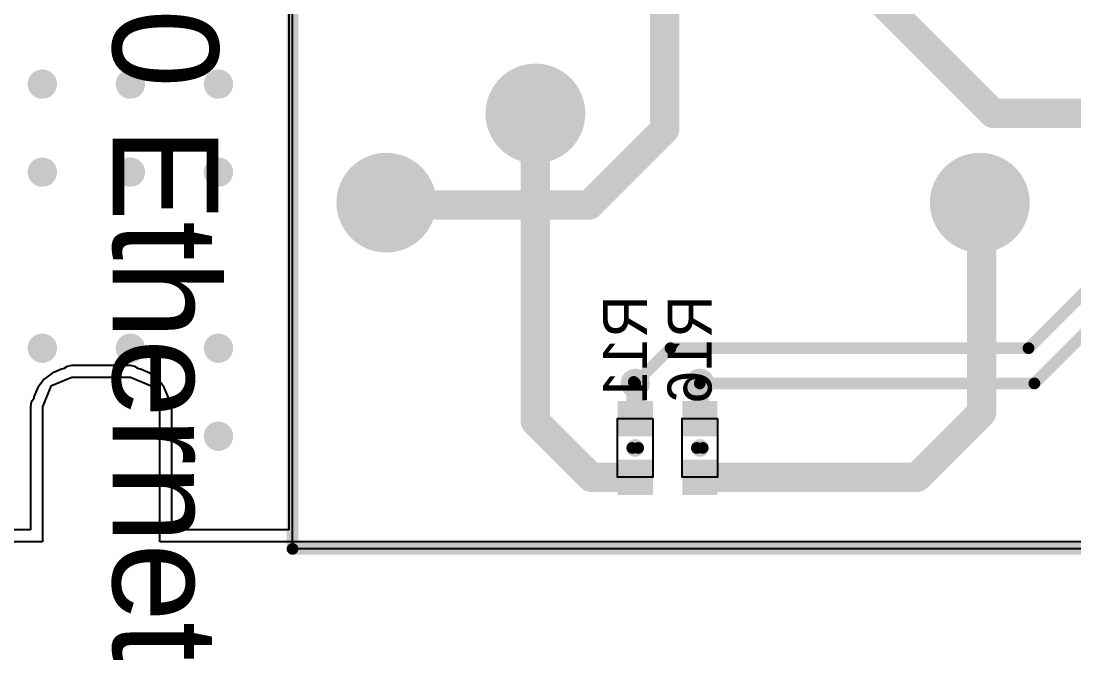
# Model space of a CAD drawing. Header units: millimetres. Extents: x 15 to 122, y 23 to 96.
# Drawn here: x 89.64 to 107.57, y 23.19 to 34.07 of the extents above; entities that cross this region are included whole.
import ezdxf

# ---------------------------------------------------------------- set-up
doc = ezdxf.new("R2010")
doc.units = ezdxf.units.MM
for name, color, linetype in [('Bottom Modules', 3, 'Continuous'), ('BottomLayer', 5, 'Continuous'), ('BottomOverlay', 54, 'Continuous'), ('BottomPaste', 16, 'Continuous'), ('TopLayer', 1, 'Continuous'), ('TopOverlay', 2, 'Continuous'), ('TopSolder', 216, 'Continuous'), ('Upper Modules', 80, 'Continuous')]:
    doc.layers.add(name, color=color, linetype=linetype)
doc.styles.get("Standard").update_dxf_attribs({"font": 'ARExthalf2.shx', "width": 0.1})

msp = doc.modelspace()

# ---------------------------------------------------------------- linework, layer by layer
at = {"layer": 'Bottom Modules'}
for points in [[(100.4, 27.3), (100.4, 26.3), (99.8, 26.3), (99.8, 27.3)], [(101.5, 27.3), (101.5, 26.3), (100.9, 26.3), (100.9, 27.3)]]:
    msp.add_lwpolyline(points, close=True, dxfattribs=at)
at = {"layer": 'BottomLayer'}
for p, q in [((94.2, 37.507), (94.2, 25.404)), ((90.422, 28.188), (90.361, 28.147)), ((90.5, 28.204), (90.422, 28.188)), ((91.5, 28.204), (90.5, 28.204)), ((91.578, 28.188), (91.5, 28.204)), ((91.64, 28.147), (91.578, 28.188)), ((90.167, 28.077), (90.029, 27.971)), ((90.328, 28.143), (90.167, 28.077)), ((90.361, 28.147), (90.328, 28.143)), ((91.672, 28.143), (91.64, 28.147)), ((91.833, 28.077), (91.672, 28.143)), ((91.971, 27.971), (91.833, 28.077)), ((89.923, 27.833), (89.857, 27.672)), ((90.029, 27.971), (89.923, 27.833)), ((92.077, 27.833), (91.971, 27.971)), ((92.143, 27.672), (92.077, 27.833)), ((89.853, 27.639), (89.812, 27.578)), ((89.857, 27.672), (89.853, 27.639)), ((92.147, 27.639), (92.143, 27.672)), ((92.188, 27.578), (92.147, 27.639)), ((89.812, 27.578), (89.796, 27.5)), ((89.796, 27.5), (89.796, 25.404)), ((92.204, 27.5), (92.188, 27.578)), ((92.204, 25.404), (92.204, 27.5)), ((89.796, 25.404), (72.704, 25.404)), ((94.2, 25.404), (92.204, 25.404))]:
    msp.add_line(p, q, dxfattribs=at)
for points, const_width in [([(103.1, 35.6), (106.2, 32.5)], 0.5), ([(98.4, 27.25), (98.4, 32.5)], 0.5), ([(106.2, 32.5), (108.51, 32.5)], 0.5), ([(95.86, 30.98), (95.9, 30.94)], 0.5), ([(105.97, 30.98), (106, 30.95)], 0.5), ([(106, 27.4), (106, 30.95)], 0.5), ([(100.1, 27.3), (100.1, 27.9)], 0.3), ([(100.075, 27.925), (100.1, 27.9)], 0.2), ([(101.2, 27.3), (101.2, 27.9)], 0.3), ([(104.9, 26.3), (106, 27.4)], 0.5), ([(98.4, 27.25), (99.35, 26.3)], 0.5), ([(99.35, 26.3), (100.1, 26.3)], 0.5), ([(101.2, 26.3), (104.9, 26.3)], 0.5)]:
    msp.add_lwpolyline(points, dxfattribs=dict(at, const_width=const_width))
for points, const_width in [([(89.875, 33, 1), (90.125, 33, 1)], 0.25), ([(91.375, 33, 1), (91.625, 33, 1)], 0.25), ([(92.875, 33, 1), (93.125, 33, 1)], 0.25), ([(98, 32.5, 1), (98.8, 32.5, 1)], 0.8), ([(98.275, 32.5, 1), (98.525, 32.5, 1)], 0.25), ([(106.075, 32.5, 1), (106.325, 32.5, 1)], 0.25), ([(106.075, 32.5, 1), (106.325, 32.5, 1)], 0.25), ([(89.875, 31.5, 1), (90.125, 31.5, 1)], 0.25), ([(91.375, 31.5, 1), (91.625, 31.5, 1)], 0.25), ([(92.875, 31.5, 1), (93.125, 31.5, 1)], 0.25), ([(95.46, 30.98, 1), (96.26, 30.98, 1)], 0.8), ([(105.57, 30.98, 1), (106.37, 30.98, 1)], 0.8), ([(95.735, 30.98, 1), (95.985, 30.98, 1)], 0.25), ([(105.845, 30.98, 1), (106.095, 30.98, 1)], 0.25), ([(95.775, 30.94, 1), (96.025, 30.94, 1)], 0.25), ([(105.875, 30.95, 1), (106.125, 30.95, 1)], 0.25), ([(105.875, 30.95, 1), (106.125, 30.95, 1)], 0.25), ([(89.875, 28.5, 1), (90.125, 28.5, 1)], 0.25), ([(91.375, 28.5, 1), (91.625, 28.5, 1)], 0.25), ([(92.875, 28.5, 1), (93.125, 28.5, 1)], 0.25), ([(99.975, 27.9, 1), (100.225, 27.9, 1)], 0.25), ([(100.025, 27.9, 1), (100.175, 27.9, 1)], 0.15), ([(100.025, 27.925, 1), (100.125, 27.925, 1)], 0.1), ([(100.05, 27.9, 1), (100.15, 27.9, 1)], 0.1), ([(101.075, 27.9, 1), (101.325, 27.9, 1)], 0.25), ([(101.125, 27.9, 1), (101.275, 27.9, 1)], 0.15), ([(105.875, 27.4, 1), (106.125, 27.4, 1)], 0.25), ([(105.875, 27.4, 1), (106.125, 27.4, 1)], 0.25), ([(98.275, 27.25, 1), (98.525, 27.25, 1)], 0.25), ([(98.275, 27.25, 1), (98.525, 27.25, 1)], 0.25), ([(100.025, 27.3, 1), (100.175, 27.3, 1)], 0.15), ([(101.125, 27.3, 1), (101.275, 27.3, 1)], 0.15), ([(92.875, 27, 1), (93.125, 27, 1)], 0.25), ([(99.225, 26.3, 1), (99.475, 26.3, 1)], 0.25), ([(99.225, 26.3, 1), (99.475, 26.3, 1)], 0.25), ([(99.975, 26.3, 1), (100.225, 26.3, 1)], 0.25), ([(101.075, 26.3, 1), (101.325, 26.3, 1)], 0.25), ([(104.775, 26.3, 1), (105.025, 26.3, 1)], 0.25), ([(104.775, 26.3, 1), (105.025, 26.3, 1)], 0.25)]:
    msp.add_lwpolyline(points, format="xyb", close=True, dxfattribs=dict(at, const_width=const_width))
for points in [[(100.4, 27.6), (99.8, 27.6), (100.4, 27), (99.8, 27)], [(101.5, 27.6), (100.9, 27.6), (101.5, 27), (100.9, 27)], [(100.4, 26.6), (99.8, 26.6), (100.4, 26), (99.8, 26)], [(101.5, 26.6), (100.9, 26.6), (101.5, 26), (100.9, 26)]]:
    msp.add_solid(points, dxfattribs=at)
at = {"layer": 'BottomOverlay'}
for points, const_width in [([(100.15, 26.8, 1), (100.05, 26.8, 1)], 0.2), ([(101.25, 26.8, 1), (101.15, 26.8, 1)], 0.2), ([(100, 26.8, 1), (100.1, 26.8, 1)], 0.1), ([(100.1, 26.8, 1), (100.2, 26.8, 1)], 0.1), ([(101.1, 26.8, 1), (101.2, 26.8, 1)], 0.1), ([(101.2, 26.8, 1), (101.3, 26.8, 1)], 0.1)]:
    msp.add_lwpolyline(points, format="xyb", close=True, dxfattribs=dict(at, const_width=const_width))
at = {"layer": 'BottomPaste'}
for points in [[(100.4, 27.6), (99.8, 27.6), (100.4, 27), (99.8, 27)], [(100.4, 27.6), (99.8, 27.6), (100.4, 27), (99.8, 27)], [(101.5, 27.6), (100.9, 27.6), (101.5, 27), (100.9, 27)], [(101.5, 27.6), (100.9, 27.6), (101.5, 27), (100.9, 27)], [(100.4, 26.6), (99.8, 26.6), (100.4, 26), (99.8, 26)], [(100.4, 26.6), (99.8, 26.6), (100.4, 26), (99.8, 26)], [(101.5, 26.6), (100.9, 26.6), (101.5, 26), (100.9, 26)], [(101.5, 26.6), (100.9, 26.6), (101.5, 26), (100.9, 26)]]:
    msp.add_solid(points, dxfattribs=at)
at = {"layer": 'TopLayer'}
for p, q in [((94.2, 37.507), (94.2, 25.404)), ((90.422, 28.188), (90.361, 28.147)), ((90.5, 28.204), (90.422, 28.188)), ((91.5, 28.204), (90.5, 28.204)), ((91.578, 28.188), (91.5, 28.204)), ((91.64, 28.147), (91.578, 28.188)), ((90.167, 28.077), (90.029, 27.971)), ((90.328, 28.143), (90.167, 28.077)), ((90.361, 28.147), (90.328, 28.143)), ((91.672, 28.143), (91.64, 28.147)), ((91.833, 28.077), (91.672, 28.143)), ((91.971, 27.971), (91.833, 28.077)), ((89.923, 27.833), (89.857, 27.672)), ((90.029, 27.971), (89.923, 27.833)), ((92.077, 27.833), (91.971, 27.971)), ((92.143, 27.672), (92.077, 27.833)), ((89.853, 27.639), (89.812, 27.578)), ((89.857, 27.672), (89.853, 27.639)), ((92.147, 27.639), (92.143, 27.672)), ((92.188, 27.578), (92.147, 27.639)), ((89.812, 27.578), (89.796, 27.5)), ((89.796, 27.5), (89.796, 25.404)), ((92.204, 27.5), (92.188, 27.578)), ((92.204, 25.404), (92.204, 27.5)), ((89.796, 25.404), (72.704, 25.404)), ((94.2, 25.404), (92.204, 25.404))]:
    msp.add_line(p, q, dxfattribs=at)
for points, const_width in [([(100.6, 32.225), (100.6, 35.6)], 0.5), ([(106.8, 28.5), (112.1, 33.8)], 0.2), ([(106.9, 27.9), (112.5, 33.5)], 0.2), ([(99.315, 30.94), (100.6, 32.225)], 0.5), ([(95.9, 30.94), (99.315, 30.94)], 0.5), ([(100.1, 27.9), (100.7, 28.5)], 0.2), ([(100.7, 28.5), (106.8, 28.5)], 0.2), ([(101.2, 27.9), (106.9, 27.9)], 0.2)]:
    msp.add_lwpolyline(points, dxfattribs=dict(at, const_width=const_width))
for points, const_width in [([(89.875, 33, 1), (90.125, 33, 1)], 0.25), ([(91.375, 33, 1), (91.625, 33, 1)], 0.25), ([(92.875, 33, 1), (93.125, 33, 1)], 0.25), ([(98, 32.5, 1), (98.8, 32.5, 1)], 0.8), ([(100.475, 32.225, 1), (100.725, 32.225, 1)], 0.25), ([(100.475, 32.225, 1), (100.725, 32.225, 1)], 0.25), ([(89.875, 31.5, 1), (90.125, 31.5, 1)], 0.25), ([(91.375, 31.5, 1), (91.625, 31.5, 1)], 0.25), ([(92.875, 31.5, 1), (93.125, 31.5, 1)], 0.25), ([(95.46, 30.98, 1), (96.26, 30.98, 1)], 0.8), ([(105.57, 30.98, 1), (106.37, 30.98, 1)], 0.8), ([(95.775, 30.94, 1), (96.025, 30.94, 1)], 0.25), ([(99.19, 30.94, 1), (99.44, 30.94, 1)], 0.25), ([(99.19, 30.94, 1), (99.44, 30.94, 1)], 0.25), ([(89.875, 28.5, 1), (90.125, 28.5, 1)], 0.25), ([(91.375, 28.5, 1), (91.625, 28.5, 1)], 0.25), ([(92.875, 28.5, 1), (93.125, 28.5, 1)], 0.25), ([(100.65, 28.5, 1), (100.75, 28.5, 1)], 0.1), ([(100.65, 28.5, 1), (100.75, 28.5, 1)], 0.1), ([(106.75, 28.5, 1), (106.85, 28.5, 1)], 0.1), ([(106.75, 28.5, 1), (106.85, 28.5, 1)], 0.1), ([(99.975, 27.9, 1), (100.225, 27.9, 1)], 0.25), ([(100.05, 27.9, 1), (100.15, 27.9, 1)], 0.1), ([(101.075, 27.9, 1), (101.325, 27.9, 1)], 0.25), ([(101.15, 27.9, 1), (101.25, 27.9, 1)], 0.1), ([(106.85, 27.9, 1), (106.95, 27.9, 1)], 0.1), ([(106.85, 27.9, 1), (106.95, 27.9, 1)], 0.1), ([(92.875, 27, 1), (93.125, 27, 1)], 0.25)]:
    msp.add_lwpolyline(points, format="xyb", close=True, dxfattribs=dict(at, const_width=const_width))
at = {"layer": 'TopOverlay', "const_width": 0.2}
for points in [[(94.262, 25.08), (94.262, 37.1)], [(94.262, 25.08), (110.112, 25.08)]]:
    msp.add_lwpolyline(points, dxfattribs=at)
at = {"layer": 'TopOverlay', "const_width": 0.1}
msp.add_lwpolyline([(94.212, 25.08, 1), (94.312, 25.08, 1)], format="xyb", close=True, dxfattribs=at)
msp.add_lwpolyline([(94.212, 25.08, 1), (94.312, 25.08, 1)], format="xyb", close=True, dxfattribs=at)
at = {"layer": 'TopSolder', "const_width": 0.85}
for points in [[(97.975, 32.5, 1), (98.825, 32.5, 1)], [(97.975, 32.5, 1), (98.825, 32.5, 1)], [(95.435, 30.98, 1), (96.285, 30.98, 1)], [(95.435, 30.98, 1), (96.285, 30.98, 1)], [(105.545, 30.98, 1), (106.395, 30.98, 1)], [(105.545, 30.98, 1), (106.395, 30.98, 1)]]:
    msp.add_lwpolyline(points, format="xyb", close=True, dxfattribs=at)
at = {"layer": 'Upper Modules'}
for p, q in [((90.5, 28), (90.146, 27.854)), ((91.5, 28), (90.5, 28)), ((91.854, 27.854), (91.5, 28)), ((90.146, 27.854), (90, 27.5)), ((92, 27.5), (91.854, 27.854)), ((90, 27.5), (90, 25.2)), ((92, 25.2), (92, 27.5)), ((90, 25.2), (72.5, 25.2)), ((116, 25.2), (92, 25.2))]:
    msp.add_line(p, q, dxfattribs=at)
msp.add_lwpolyline([(110.112, 47.452), (110.112, 25.08), (94.262, 25.08), (94.262, 47.452)], close=True, dxfattribs=at)

# ---------------------------------------------------------------- texts
at = {"layer": 'BottomOverlay', "text_generation_flag": 2}
for s, p in [('R11', (100.3, 29.4)), ('R16', (101.4, 29.4))]:
    msp.add_text(s, height=0.75, rotation=90, dxfattribs=at).set_placement(p)
at = {"layer": 'TopOverlay'}
msp.add_text('10/100 Ethernet', height=1.8, rotation=270, dxfattribs=at).set_placement((91.2, 40.3))

doc.saveas('drawing.dxf')
